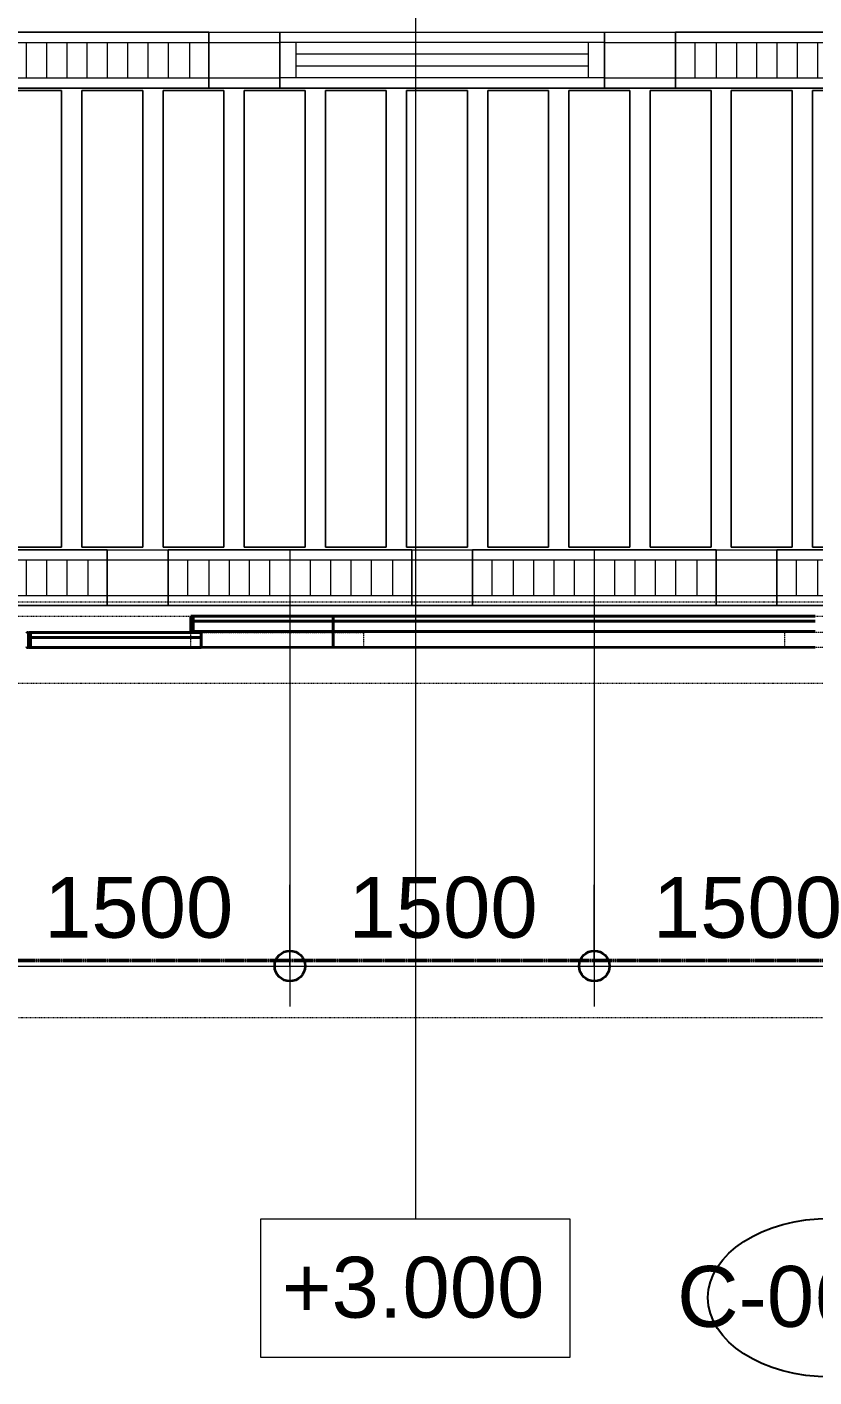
# Model space of a CAD drawing. Header units: millimetres. Extents: x -794326 to -715748, y -17796 to 22353.
# Drawn here: x -755128 to -751250, y -3650 to 3003 of the extents above; entities that cross this region are included whole.
import ezdxf

# ---------------------------------------------------------------- set-up
doc = ezdxf.new("R2010")
doc.units = ezdxf.units.MM
for name, pattern in [('DASH', [6.35, 3.175, -3.175]), ('DPA_Grid _ Level 100', [10, 5.5, -1.6, 1.3, -1.6]), ('DPA_Hidden 50', [3, 2, -1]), ('DPA_Hidden 500', [1.4, 0.8, -0.6])]:
    doc.linetypes.add(name, pattern=pattern)
for name, color, linetype, lineweight in [('A-ANNO-DIMS', 1, 'Continuous', 9), ('A-ANNO-DIMS-100', 1, 'Continuous', 9), ('A-ANNO-NOTE', 3, 'Continuous', 25), ('A-DETL', 1, 'Continuous', 70), ('A-GENM', 1, 'Continuous', 9), ('A-GENM-HDLN', 2, 'DPA_Hidden 500', 9), ('A-GLAZ-CURT', 2, 'Continuous', 9), ('G-ANNO-SECL', 3, 'Continuous', 9), ('G-ANNO-TEXT', 3, 'Continuous', 9), ('Q-SPCQ', 2, 'Continuous', 35), ('Q-SPCQ-HDLN', 2, 'DASH', 9)]:
    doc.layers.add(name, color=color, linetype=linetype, lineweight=lineweight)
doc.styles.add('Arial_2', font='arial.ttf', dxfattribs={"height": 300})
doc.dimstyles.new('DPA-DIM-3_0_C-C', dxfattribs={"dimscale": 304.8, "dimtxt": 306.07782, "dimasz": 0.492126, "dimexe": 0.656168, "dimexo": 0.0625, "dimgap": 0.164042, "dimtad": 1, "dimdec": 0, "dimzin": 0, "dimdsep": 46, "dimtxsty": 'Arial_2', "dimblk1": 'DOTBLANK', "dimblk2": 'DOTBLANK', "dimsah": 1, "dimcen": 0.09, "dimdle": 0.656168, "dimadec": 8, "dimazin": 0, "dimtfac": 1, "dimtdec": 4, "dimtix": 1, "dimtmove": 0, "dimatfit": 3, "dimfxl": 1.312336, "dimfxlon": 1, "dimtvp": 1, "dimtolj": 1, "dimtzin": 0, "dimarcsym": 2})

# ---------------------------------------------------------------- blocks, each defined once
blk = doc.blocks.new('DPA_CP_Metal Ceiling Panel - Vertical Panel with Gap-11114031-4282-01 ENLARGED LOWER PLATFORM LEVEL - REFLECTED CEILING PLAN - SHEET 3')
at = {"layer": 'A-GLAZ-CURT'}
for p, q in [((-785007.4, 2689), (-785007.4, 439)), ((-784707.4, 2689), (-785007.4, 2689)), ((-784707.4, 2689), (-785007.4, 2689)), ((-785007.4, 2689), (-785007.4, 439)), ((-785007.4, 439), (-785007.4, 2689)), ((-785007.4, 2689), (-784707.4, 2689)), ((-784707.4, 2689), (-784707.4, 439)), ((-784707.4, 439), (-784707.4, 2689)), ((-784707.4, 2689), (-784707.4, 439)), ((-784707.4, 439), (-785007.4, 439)), ((-785007.4, 439), (-784707.4, 439)), ((-784707.4, 439), (-785007.4, 439))]:
    blk.add_line(p, q, dxfattribs=at)
blk = doc.blocks.new('DPA_Speciality_PlatformScreenDoor - Length_135300-12767973-4282-01 ENLARGED LOWER PLATFORM LEVEL - REFLECTED CEILING PLAN - SHEET 3')
at = {"layer": 'A-GENM'}
for p, q in [((37587.5, -250), (37785.3, -250)), ((37785.3, -250), (37587.5, -250)), ((37682.5, -250), (37592.5, -250)), ((37592.5, -250), (37682.5, -250)), ((37692.5, -250), (37782.5, -250)), ((37782.5, -250), (37692.5, -250)), ((35365.3, -330), (35489.1, -330)), ((35375.9, -330), (35429, -330)), ((35425.4, -330), (35478.5, -330))]:
    blk.add_line(p, q, dxfattribs=at)
at = {"layer": 'A-GENM-HDLN'}
for p, q in [((33512.5, -175), (34362.5, -175)), ((34362.5, -250), (34362.5, -175)), ((36437.5, -250), (36437.5, -175)), ((37287.5, -175), (36437.5, -175)), ((37287.5, -175), (37287.5, -250)), ((33512.5, -250), (34362.5, -250)), ((37287.5, -250), (36437.5, -250))]:
    blk.add_line(p, q, dxfattribs=at)
at = {"layer": 'Q-SPCQ', "linetype": 'DASH', "lineweight": 9}
blk.add_line((3946, 1650), (73451.3, 1650), dxfattribs=at)
at = {"layer": 'Q-SPCQ'}
for p, q in [((34212.5, -175), (36587.5, -175)), ((36587.5, -175), (36587.5, -330)), ((36587.5, -175), (37287.5, -175)), ((36587.5, -330), (36587.5, -175)), ((36587.5, -200), (36587.5, -175.9)), ((36587.5, -175.9), (36587.5, -200)), ((37237.5, -175), (38077.5, -175)), ((38077.5, -175), (37237.5, -175)), ((37237.5, -175), (37237.5, -225)), ((37237.5, -225), (37237.5, -175)), ((38047.5, -175), (37267.5, -175)), ((37267.5, -175), (38047.5, -175)), ((37267.5, -175), (38047.5, -175)), ((38047.5, -175), (37267.5, -175)), ((38077.5, -225), (38077.5, -175)), ((38077.5, -225), (38077.5, -175)), ((38077.5, -180), (38077.5, -245)), ((38077.5, -245), (38077.5, -180)), ((38087.5, -245), (38087.5, -180)), ((38087.5, -180), (38087.5, -245)), ((38087.5, -180), (38087.5, -245)), ((38087.5, -245), (38087.5, -180)), ((36587.5, -255), (34212.5, -255)), ((34212.5, -255), (36587.5, -255)), ((36537.5, -255), (34262.5, -255)), ((34262.5, -255), (36537.5, -255)), ((34272.5, -255), (36526.6, -255)), ((36526.6, -255), (34272.5, -255)), ((36587.5, -305), (36587.5, -200)), ((36587.5, -200), (36587.5, -305)), ((36587.5, -255), (37277.5, -255)), ((37277.5, -255), (36587.5, -255)), ((36587.5, -255), (36587.5, -305)), ((36587.5, -305), (36587.5, -255)), ((36587.5, -305), (36587.5, -255)), ((36587.5, -255), (36587.5, -305)), ((36637.5, -255), (37227.5, -255)), ((37227.5, -255), (36637.5, -255)), ((37227.5, -255), (36647.5, -255)), ((36647.5, -255), (37227.5, -255)), ((38077.5, -225), (37237.5, -225)), ((37237.5, -225), (38077.5, -225)), ((37237.5, -250), (37237.5, -225)), ((37237.5, -250), (37237.5, -225)), ((38077.5, -225), (37237.5, -225)), ((37237.5, -225), (37237.5, -250)), ((37237.5, -250), (37237.5, -225)), ((37237.5, -225), (38077.5, -225)), ((37237.5, -225), (38077.5, -225)), ((38077.5, -225), (37237.5, -225)), ((38077.5, -250), (37237.5, -250)), ((37237.5, -250), (38077.5, -250)), ((37237.5, -250), (38077.5, -250)), ((38077.5, -250), (37237.5, -250)), ((37267.5, -225), (38047.5, -225)), ((38047.5, -225), (37267.5, -225)), ((38047.5, -225), (37267.5, -225)), ((37267.5, -225), (38047.5, -225)), ((37277.5, -255), (37277.5, -330)), ((37287.5, -255), (37277.5, -255)), ((37277.5, -255), (37287.5, -255)), ((37277.5, -330), (37277.5, -255)), ((37277.5, -305), (37277.5, -255)), ((37277.5, -305), (37277.5, -255)), ((37287.5, -225), (38027.5, -225)), ((38027.5, -225), (37287.5, -225)), ((37287.5, -225), (38027.5, -225)), ((38027.5, -225), (37287.5, -225)), ((37287.5, -250), (38027.5, -250)), ((38027.5, -250), (37287.5, -250)), ((37287.5, -250), (38027.5, -250)), ((38027.5, -250), (37287.5, -250)), ((37287.5, -330), (37287.5, -250)), ((37287.5, -250), (37287.5, -305)), ((37287.5, -330), (37287.5, -255)), ((37287.5, -255), (37287.5, -330)), ((38077.5, -225), (38077.5, -250)), ((38077.5, -250), (38077.5, -225)), ((38077.5, -250), (38077.5, -225)), ((38077.5, -225), (38077.5, -250)), ((36587.5, -305), (34212.5, -305)), ((34212.5, -305), (34222.5, -305)), ((36587.5, -305), (34212.5, -305)), ((34212.5, -305), (36587.5, -305)), ((34212.5, -330), (36587.5, -330)), ((34222.5, -330), (34212.5, -330)), ((34212.5, -330), (36587.5, -330)), ((34222.5, -305), (36577.5, -305)), ((34222.5, -305), (36577.5, -305)), ((36577.5, -305), (34222.5, -305)), ((36577.5, -330), (34222.5, -330)), ((34222.5, -330), (36577.5, -330)), ((36577.5, -330), (34222.5, -330)), ((36537.5, -305), (34262.5, -305)), ((34262.5, -305), (36537.5, -305)), ((36526.6, -305), (34272.5, -305)), ((34272.5, -305), (36526.6, -305)), ((36526.6, -305), (34272.5, -305)), ((34272.5, -305), (36526.6, -305)), ((34272.5, -305), (36526.6, -305)), ((36526.6, -305), (34272.5, -305)), ((36526.6, -330), (34272.5, -330)), ((34272.5, -330), (36526.6, -330)), ((36526.6, -330), (34272.5, -330)), ((34272.5, -330), (36526.6, -330)), ((36577.5, -305), (36587.5, -305)), ((36587.5, -330), (36577.5, -330)), ((36587.5, -329.1), (36587.5, -305)), ((36587.5, -305), (36597.5, -305)), ((37277.5, -305), (36587.5, -305)), ((36587.5, -305), (36587.5, -330)), ((36587.5, -330), (36587.5, -305)), ((36587.5, -305), (37277.5, -305)), ((37277.5, -305), (36587.5, -305)), ((36587.5, -305), (36587.5, -329.1)), ((36587.5, -330), (36587.5, -305)), ((36587.5, -305), (36587.5, -330)), ((36587.5, -330), (37287.5, -330)), ((36587.5, -330), (37277.5, -330)), ((36597.5, -330), (36587.5, -330)), ((36597.5, -305), (37277.5, -305)), ((37277.5, -305), (36597.5, -305)), ((36597.5, -305), (37277.5, -305)), ((37277.5, -330), (36597.5, -330)), ((37277.5, -330), (36597.5, -330)), ((36597.5, -330), (37277.5, -330)), ((36637.5, -305), (37227.5, -305)), ((37227.5, -305), (36637.5, -305)), ((36647.5, -305), (37227.5, -305)), ((37227.5, -305), (36647.5, -305)), ((36647.5, -305), (37227.5, -305)), ((37227.5, -305), (36647.5, -305)), ((37227.5, -305), (36647.5, -305)), ((36647.5, -305), (37227.5, -305)), ((36647.5, -330), (37227.5, -330)), ((37227.5, -330), (36647.5, -330)), ((36647.5, -330), (37227.5, -330)), ((37227.5, -330), (36647.5, -330)), ((37277.5, -330), (37277.5, -305)), ((37277.5, -330), (37277.5, -305)), ((37277.5, -305), (37277.5, -330)), ((37277.5, -330), (37277.5, -305)), ((37277.5, -330), (37287.5, -330)), ((37287.5, -330), (37277.5, -330)), ((37287.5, -305), (37287.5, -329.1))]:
    blk.add_line(p, q, dxfattribs=at)
for centre, start, end in [((38082.5, -180), 0, 180), ((38082.5, -180), 135, 180), ((38082.5, -180), 60, 120), ((38082.5, -180), 360, 30), ((38092.5, -180), 0, 180), ((38092.5, -180), 150, 180), ((38092.5, -180), 60, 120), ((38082.5, -245), 180, 210), ((38082.5, -245), 180, 0), ((38082.5, -245), 240, 300), ((38082.5, -245), 330, 0), ((38092.5, -245), 180, 210), ((38092.5, -245), 180, 360), ((38092.5, -245), 240, 300)]:
    blk.add_arc(centre, 5, start, end, dxfattribs=at)
at = {"layer": 'Q-SPCQ-HDLN'}
for p, q in [((73451.3, 0), (3946, 0)), ((73451.3, -330), (3946, -330)), ((73451.3, -400), (3946, -400))]:
    blk.add_line(p, q, dxfattribs=at)
blk = doc.blocks.new('DPA_CP_Metal Ceiling Luminaire2 - Linear Luminaire-12404975-4282-01 ENLARGED LOWER PLATFORM LEVEL - REFLECTED CEILING PLAN - SHEET 3')
at = {"layer": 'A-GLAZ-CURT'}
for p, q in [((-786932.4, 2701.5), (-786932.4, 2976.5)), ((-786932.4, 2976.5), (-785732.4, 2976.5)), ((-786932.4, 2976.5), (-786932.4, 2701.5)), ((-785732.4, 2976.5), (-786932.4, 2976.5)), ((-786932.4, 2976.5), (-785732.4, 2976.5)), ((-786932.4, 2939), (-786932.4, 2701.5)), ((-785732.4, 2976.5), (-785732.4, 2701.5)), ((-785732.4, 2701.5), (-785732.4, 2976.5)), ((-785732.4, 2939), (-785732.4, 2701.5)), ((-786932.4, 2926.5), (-785732.4, 2926.5)), ((-786932.4, 2751.5), (-785732.4, 2751.5)), ((-785732.4, 2701.5), (-786932.4, 2701.5)), ((-785732.4, 2701.5), (-786932.4, 2701.5)), ((-786932.4, 2701.5), (-785732.4, 2701.5))]:
    blk.add_line(p, q, dxfattribs=at)
at = {"layer": 'A-GLAZ-CURT', "linetype": 'DPA_Hidden 50'}
for p, q in [((-786837.4, 2926.5), (-786837.4, 2751.5)), ((-786732.4, 2926.5), (-786732.4, 2751.5)), ((-786632.4, 2926.5), (-786632.4, 2751.5)), ((-786532.4, 2926.5), (-786532.4, 2751.5)), ((-786432.4, 2926.5), (-786432.4, 2751.5)), ((-786332.4, 2926.5), (-786332.4, 2751.5)), ((-786232.4, 2926.5), (-786232.4, 2751.5)), ((-786132.4, 2926.5), (-786132.4, 2751.5)), ((-786032.4, 2926.5), (-786032.4, 2751.5)), ((-785932.4, 2926.5), (-785932.4, 2751.5)), ((-785827.4, 2926.5), (-785827.4, 2751.5))]:
    blk.add_line(p, q, dxfattribs=at)
blk = doc.blocks.new('DPA_CP_Metal Ceiling Panel1 - Horizontal with Gap-13297912-4282-01 ENLARGED LOWER PLATFORM LEVEL - REFLECTED CEILING PLAN - SHEET 3')
at = {"layer": 'A-GLAZ-CURT'}
for p, q in [((-786232.4, 151.5), (-786232.4, 426.5)), ((-786232.4, 151.5), (-786232.4, 426.5)), ((-786232.4, 426.5), (-785932.4, 426.5)), ((-786232.4, 426.5), (-785932.4, 426.5)), ((-786232.4, 151.5), (-786232.4, 426.5)), ((-785932.4, 151.5), (-785932.4, 426.5)), ((-785932.4, 426.5), (-785932.4, 151.5)), ((-785932.4, 426.5), (-785932.4, 151.5)), ((-786232.4, 376.5), (-785932.4, 376.5)), ((-786232.4, 201.5), (-785932.4, 201.5)), ((-786232.4, 151.5), (-785932.4, 151.5)), ((-785932.4, 151.5), (-786232.4, 151.5)), ((-785932.4, 151.5), (-786232.4, 151.5))]:
    blk.add_line(p, q, dxfattribs=at)
blk = doc.blocks.new('DPA_CP_Metal Ceiling Air Supply1 - Linear Diffuser Air Supply-12404980-4282-01 ENLARGED LOWER PLATFORM LEVEL - REFLECTED CEILING PLAN - SHEET 3')
at = {"layer": 'A-GLAZ-CURT'}
for p, q in [((-788882.4, 2701.5), (-788882.4, 2976.5)), ((-788882.4, 2976.5), (-787282.4, 2976.5)), ((-788882.4, 2701.5), (-788882.4, 2976.5)), ((-788882.4, 2976.5), (-787282.4, 2976.5)), ((-788882.4, 2976.5), (-787282.4, 2976.5)), ((-788882.4, 2701.5), (-788882.4, 2976.5)), ((-787282.4, 2701.5), (-787282.4, 2976.5)), ((-787282.4, 2976.5), (-787282.4, 2701.5)), ((-787282.4, 2976.5), (-787282.4, 2701.5)), ((-787282.4, 2926.5), (-788882.4, 2926.5)), ((-788802.4, 2926.5), (-788802.4, 2751.5)), ((-787362.4, 2926.5), (-787362.4, 2751.5)), ((-787282.4, 2751.5), (-788882.4, 2751.5)), ((-788882.4, 2701.5), (-787282.4, 2701.5)), ((-787282.4, 2701.5), (-788882.4, 2701.5)), ((-787282.4, 2701.5), (-788882.4, 2701.5))]:
    blk.add_line(p, q, dxfattribs=at)
at = {"layer": 'A-GLAZ-CURT', "linetype": 'DPA_Hidden 50'}
for p, q in [((-787362.4, 2868.2), (-788802.4, 2868.2)), ((-787362.4, 2809.9), (-788802.4, 2809.9))]:
    blk.add_line(p, q, dxfattribs=at)
blk = doc.blocks.new('DPA_CP_Metal Ceiling Panel1 - Horizontal with Gap-16028279-4282-01 ENLARGED LOWER PLATFORM LEVEL - REFLECTED CEILING PLAN - SHEET 3')
at = {"layer": 'A-GLAZ-CURT'}
for p, q in [((-787282.4, 2701.5), (-787282.4, 2976.5)), ((-787282.4, 2701.5), (-787282.4, 2976.5)), ((-787282.4, 2976.5), (-786932.4, 2976.5)), ((-787282.4, 2976.5), (-786932.4, 2976.5)), ((-787282.4, 2701.5), (-787282.4, 2976.5)), ((-786932.4, 2701.5), (-786932.4, 2976.5)), ((-786932.4, 2976.5), (-786932.4, 2701.5)), ((-786932.4, 2976.5), (-786932.4, 2701.5)), ((-787282.4, 2926.5), (-786932.4, 2926.5)), ((-787282.4, 2751.5), (-786932.4, 2751.5)), ((-787282.4, 2701.5), (-786932.4, 2701.5)), ((-786932.4, 2701.5), (-787282.4, 2701.5)), ((-786932.4, 2701.5), (-787282.4, 2701.5))]:
    blk.add_line(p, q, dxfattribs=at)
blk = doc.blocks.new('Ceiling Tags - Ceiling Tags-9510765-4282-01 ENLARGED LOWER PLATFORM LEVEL - REFLECTED CEILING PLAN - SHEET 3')
at = {"layer": 'A-ANNO-NOTE'}
blk.add_ellipse((0, 0), major_axis=(6.049, 0), ratio=0.646436, dxfattribs=at)
blk = doc.blocks.new('DIMBLOCK92-4282-01 ENLARGED LOWER PLATFORM LEVEL - REFLECTED CEILING PLAN - SHEET 3')
at = {"layer": 'A-ANNO-DIMS-100'}
for p, q in [((-755332.4, -1225), (-755332.4, -1825)), ((-755332.4, -1625), (-755332.4, -1225)), ((-753832.4, -1225), (-753832.4, -1825)), ((-753832.4, -1625), (-753832.4, -1225)), ((-755332.4, -1625), (-753632.4, -1625))]:
    blk.add_line(p, q, dxfattribs=at)
at = {"layer": 'A-ANNO-DIMS-100', "lineweight": 35}
for centre in [(-755332.4, -1625), (-753832.4, -1625)]:
    blk.add_circle(centre, 75, dxfattribs=at)
at = {"layer": 'A-ANNO-DIMS-100', "color": 0, "insert": (-755043.8, -1185.6), "char_height": 300, "width": 1107.531, "attachment_point": 1, "line_spacing_factor": 0.941778, "style": 'Arial_2'}
blk.add_mtext('1500', dxfattribs=at)
blk = doc.blocks.new('_DotBlank')
at = {"color": 0, "linetype": 'ByBlock', "lineweight": -2}
blk.add_line((-0.5, 0), (-1, 0), dxfattribs=at)
blk.add_circle((0, 0), 0.5, dxfattribs=at)
blk = doc.blocks.new('DIMBLOCK93-4282-01 ENLARGED LOWER PLATFORM LEVEL - REFLECTED CEILING PLAN - SHEET 3')
at = {"layer": 'A-ANNO-DIMS-100'}
for p, q in [((-753832.4, -1225), (-753832.4, -1825)), ((-753832.4, -1625), (-753832.4, -1225)), ((-752332.4, -1225), (-752332.4, -1825)), ((-752332.4, -1625), (-752332.4, -1225)), ((-754032.4, -1625), (-752332.4, -1625))]:
    blk.add_line(p, q, dxfattribs=at)
at = {"layer": 'A-ANNO-DIMS-100', "lineweight": 35}
for centre in [(-753832.4, -1625), (-752332.4, -1625)]:
    blk.add_circle(centre, 75, dxfattribs=at)
at = {"layer": 'A-ANNO-DIMS-100', "color": 0, "insert": (-753543.8, -1185.6), "char_height": 300, "width": 1107.531, "attachment_point": 1, "line_spacing_factor": 0.941778, "style": 'Arial_2'}
blk.add_mtext('1500', dxfattribs=at)
blk = doc.blocks.new('DIMBLOCK94-4282-01 ENLARGED LOWER PLATFORM LEVEL - REFLECTED CEILING PLAN - SHEET 3')
at = {"layer": 'A-ANNO-DIMS-100'}
for p, q in [((-752332.4, -1225), (-752332.4, -1825)), ((-752332.4, -1625), (-752332.4, -1225)), ((-750832.4, -1225), (-750832.4, -1825)), ((-750832.4, -1625), (-750832.4, -1225)), ((-752332.4, -1625), (-750832.4, -1625))]:
    blk.add_line(p, q, dxfattribs=at)
at = {"layer": 'A-ANNO-DIMS-100', "lineweight": 35}
for centre in [(-752332.4, -1625), (-750832.4, -1625)]:
    blk.add_circle(centre, 75, dxfattribs=at)
at = {"layer": 'A-ANNO-DIMS-100', "color": 0, "insert": (-752043.8, -1185.6), "char_height": 300, "width": 1107.531, "attachment_point": 1, "line_spacing_factor": 0.941778, "style": 'Arial_2'}
blk.add_mtext('1500', dxfattribs=at)

msp = doc.modelspace()

# ---------------------------------------------------------------- linework, layer by layer
at = {"layer": 'A-DETL', "color": 55, "linetype": 'DPA_Hidden 50', "lineweight": 9}
for p, q in [((-753832.4, 426.5), (-753832.4, -1393.5)), ((-753832.4, 426.5), (-753832.4, -1393.5)), ((-752332.4, 426.5), (-752332.4, -1393.5))]:
    msp.add_line(p, q, dxfattribs=at)
at = {"layer": 'G-ANNO-SECL', "linetype": 'DPA_Grid _ Level 100', "lineweight": 50}
msp.add_line((-792462.3, -1598.3), (-718681.7, -1598.3), dxfattribs=at)
at = {"layer": 'G-ANNO-TEXT', "color": 10}
msp.add_line((-753213.8, 3568), (-753213.8, -2871.1), dxfattribs=at)
at = {"layer": 'G-ANNO-TEXT', "color": 10, "flags": 128}
msp.add_lwpolyline([(-752452.6, -3553.5), (-753975, -3553.5), (-753975, -2871.1), (-752452.6, -2871.1)], close=True, dxfattribs=at)

# ---------------------------------------------------------------- block references
at = {"layer": 'A-ANNO-NOTE', "xscale": 100, "yscale": 100, "zscale": 100}
msp.add_blockref('Ceiling Tags - Ceiling Tags-9510765-4282-01 ENLARGED LOWER PLATFORM LEVEL - REFLECTED CEILING PLAN - SHEET 3', (-751167.9, -3259.4), dxfattribs=at)
at = {"layer": 'A-GLAZ-CURT'}
for name, p in [('DPA_CP_Metal Ceiling Luminaire2 - Linear Luminaire-12404975-4282-01 ENLARGED LOWER PLATFORM LEVEL - REFLECTED CEILING PLAN - SHEET 3', (31500, 0)), ('DPA_CP_Metal Ceiling Luminaire2 - Linear Luminaire-12404975-4282-01 ENLARGED LOWER PLATFORM LEVEL - REFLECTED CEILING PLAN - SHEET 3', (31500, 0)), ('DPA_CP_Metal Ceiling Luminaire2 - Linear Luminaire-12404975-4282-01 ENLARGED LOWER PLATFORM LEVEL - REFLECTED CEILING PLAN - SHEET 3', (31500, 0)), ('DPA_CP_Metal Ceiling Panel1 - Horizontal with Gap-16028279-4282-01 ENLARGED LOWER PLATFORM LEVEL - REFLECTED CEILING PLAN - SHEET 3', (33050, 0)), ('DPA_CP_Metal Ceiling Panel1 - Horizontal with Gap-16028279-4282-01 ENLARGED LOWER PLATFORM LEVEL - REFLECTED CEILING PLAN - SHEET 3', (33050, 0)), ('DPA_CP_Metal Ceiling Panel1 - Horizontal with Gap-16028279-4282-01 ENLARGED LOWER PLATFORM LEVEL - REFLECTED CEILING PLAN - SHEET 3', (33050, 0)), ('DPA_CP_Metal Ceiling Air Supply1 - Linear Diffuser Air Supply-12404980-4282-01 ENLARGED LOWER PLATFORM LEVEL - REFLECTED CEILING PLAN - SHEET 3', (35000, 0)), ('DPA_CP_Metal Ceiling Air Supply1 - Linear Diffuser Air Supply-12404980-4282-01 ENLARGED LOWER PLATFORM LEVEL - REFLECTED CEILING PLAN - SHEET 3', (35000, 0)), ('DPA_CP_Metal Ceiling Air Supply1 - Linear Diffuser Air Supply-12404980-4282-01 ENLARGED LOWER PLATFORM LEVEL - REFLECTED CEILING PLAN - SHEET 3', (35000, 0)), ('DPA_CP_Metal Ceiling Panel1 - Horizontal with Gap-16028279-4282-01 ENLARGED LOWER PLATFORM LEVEL - REFLECTED CEILING PLAN - SHEET 3', (35000, 0)), ('DPA_CP_Metal Ceiling Panel1 - Horizontal with Gap-16028279-4282-01 ENLARGED LOWER PLATFORM LEVEL - REFLECTED CEILING PLAN - SHEET 3', (35000, 0)), ('DPA_CP_Metal Ceiling Panel1 - Horizontal with Gap-16028279-4282-01 ENLARGED LOWER PLATFORM LEVEL - REFLECTED CEILING PLAN - SHEET 3', (35000, 0)), ('DPA_CP_Metal Ceiling Luminaire2 - Linear Luminaire-12404975-4282-01 ENLARGED LOWER PLATFORM LEVEL - REFLECTED CEILING PLAN - SHEET 3', (35000, 0)), ('DPA_CP_Metal Ceiling Luminaire2 - Linear Luminaire-12404975-4282-01 ENLARGED LOWER PLATFORM LEVEL - REFLECTED CEILING PLAN - SHEET 3', (35000, 0)), ('DPA_CP_Metal Ceiling Luminaire2 - Linear Luminaire-12404975-4282-01 ENLARGED LOWER PLATFORM LEVEL - REFLECTED CEILING PLAN - SHEET 3', (35000, 0)), ('DPA_CP_Metal Ceiling Panel - Vertical Panel with Gap-11114031-4282-01 ENLARGED LOWER PLATFORM LEVEL - REFLECTED CEILING PLAN - SHEET 3', (29750, 0)), ('DPA_CP_Metal Ceiling Panel - Vertical Panel with Gap-11114031-4282-01 ENLARGED LOWER PLATFORM LEVEL - REFLECTED CEILING PLAN - SHEET 3', (30150, 0)), ('DPA_CP_Metal Ceiling Panel - Vertical Panel with Gap-11114031-4282-01 ENLARGED LOWER PLATFORM LEVEL - REFLECTED CEILING PLAN - SHEET 3', (30550, 0)), ('DPA_CP_Metal Ceiling Panel - Vertical Panel with Gap-11114031-4282-01 ENLARGED LOWER PLATFORM LEVEL - REFLECTED CEILING PLAN - SHEET 3', (30950, 0)), ('DPA_CP_Metal Ceiling Panel - Vertical Panel with Gap-11114031-4282-01 ENLARGED LOWER PLATFORM LEVEL - REFLECTED CEILING PLAN - SHEET 3', (31350, 0)), ('DPA_CP_Metal Ceiling Panel - Vertical Panel with Gap-11114031-4282-01 ENLARGED LOWER PLATFORM LEVEL - REFLECTED CEILING PLAN - SHEET 3', (31750, 0)), ('DPA_CP_Metal Ceiling Panel - Vertical Panel with Gap-11114031-4282-01 ENLARGED LOWER PLATFORM LEVEL - REFLECTED CEILING PLAN - SHEET 3', (32150, 0)), ('DPA_CP_Metal Ceiling Panel - Vertical Panel with Gap-11114031-4282-01 ENLARGED LOWER PLATFORM LEVEL - REFLECTED CEILING PLAN - SHEET 3', (32550, 0)), ('DPA_CP_Metal Ceiling Panel - Vertical Panel with Gap-11114031-4282-01 ENLARGED LOWER PLATFORM LEVEL - REFLECTED CEILING PLAN - SHEET 3', (32950, 0)), ('DPA_CP_Metal Ceiling Panel - Vertical Panel with Gap-11114031-4282-01 ENLARGED LOWER PLATFORM LEVEL - REFLECTED CEILING PLAN - SHEET 3', (33350, 0)), ('DPA_CP_Metal Ceiling Panel - Vertical Panel with Gap-11114031-4282-01 ENLARGED LOWER PLATFORM LEVEL - REFLECTED CEILING PLAN - SHEET 3', (33750, 0)), ('DPA_CP_Metal Ceiling Luminaire2 - Linear Luminaire-12404975-4282-01 ENLARGED LOWER PLATFORM LEVEL - REFLECTED CEILING PLAN - SHEET 3', (31000, -2550)), ('DPA_CP_Metal Ceiling Luminaire2 - Linear Luminaire-12404975-4282-01 ENLARGED LOWER PLATFORM LEVEL - REFLECTED CEILING PLAN - SHEET 3', (31000, -2550)), ('DPA_CP_Metal Ceiling Luminaire2 - Linear Luminaire-12404975-4282-01 ENLARGED LOWER PLATFORM LEVEL - REFLECTED CEILING PLAN - SHEET 3', (31000, -2550)), ('DPA_CP_Metal Ceiling Panel1 - Horizontal with Gap-13297912-4282-01 ENLARGED LOWER PLATFORM LEVEL - REFLECTED CEILING PLAN - SHEET 3', (31500, 0)), ('DPA_CP_Metal Ceiling Panel1 - Horizontal with Gap-13297912-4282-01 ENLARGED LOWER PLATFORM LEVEL - REFLECTED CEILING PLAN - SHEET 3', (31500, 0)), ('DPA_CP_Metal Ceiling Panel1 - Horizontal with Gap-13297912-4282-01 ENLARGED LOWER PLATFORM LEVEL - REFLECTED CEILING PLAN - SHEET 3', (31500, 0)), ('DPA_CP_Metal Ceiling Luminaire2 - Linear Luminaire-12404975-4282-01 ENLARGED LOWER PLATFORM LEVEL - REFLECTED CEILING PLAN - SHEET 3', (32500, -2550)), ('DPA_CP_Metal Ceiling Luminaire2 - Linear Luminaire-12404975-4282-01 ENLARGED LOWER PLATFORM LEVEL - REFLECTED CEILING PLAN - SHEET 3', (32500, -2550)), ('DPA_CP_Metal Ceiling Luminaire2 - Linear Luminaire-12404975-4282-01 ENLARGED LOWER PLATFORM LEVEL - REFLECTED CEILING PLAN - SHEET 3', (32500, -2550)), ('DPA_CP_Metal Ceiling Panel1 - Horizontal with Gap-13297912-4282-01 ENLARGED LOWER PLATFORM LEVEL - REFLECTED CEILING PLAN - SHEET 3', (33000, 0)), ('DPA_CP_Metal Ceiling Panel1 - Horizontal with Gap-13297912-4282-01 ENLARGED LOWER PLATFORM LEVEL - REFLECTED CEILING PLAN - SHEET 3', (33000, 0)), ('DPA_CP_Metal Ceiling Panel1 - Horizontal with Gap-13297912-4282-01 ENLARGED LOWER PLATFORM LEVEL - REFLECTED CEILING PLAN - SHEET 3', (33000, 0)), ('DPA_CP_Metal Ceiling Luminaire2 - Linear Luminaire-12404975-4282-01 ENLARGED LOWER PLATFORM LEVEL - REFLECTED CEILING PLAN - SHEET 3', (34000, -2550)), ('DPA_CP_Metal Ceiling Luminaire2 - Linear Luminaire-12404975-4282-01 ENLARGED LOWER PLATFORM LEVEL - REFLECTED CEILING PLAN - SHEET 3', (34000, -2550)), ('DPA_CP_Metal Ceiling Luminaire2 - Linear Luminaire-12404975-4282-01 ENLARGED LOWER PLATFORM LEVEL - REFLECTED CEILING PLAN - SHEET 3', (34000, -2550)), ('DPA_CP_Metal Ceiling Panel1 - Horizontal with Gap-13297912-4282-01 ENLARGED LOWER PLATFORM LEVEL - REFLECTED CEILING PLAN - SHEET 3', (34500, 0)), ('DPA_CP_Metal Ceiling Panel1 - Horizontal with Gap-13297912-4282-01 ENLARGED LOWER PLATFORM LEVEL - REFLECTED CEILING PLAN - SHEET 3', (34500, 0)), ('DPA_CP_Metal Ceiling Panel1 - Horizontal with Gap-13297912-4282-01 ENLARGED LOWER PLATFORM LEVEL - REFLECTED CEILING PLAN - SHEET 3', (34500, 0)), ('DPA_CP_Metal Ceiling Luminaire2 - Linear Luminaire-12404975-4282-01 ENLARGED LOWER PLATFORM LEVEL - REFLECTED CEILING PLAN - SHEET 3', (35500, -2550)), ('DPA_CP_Metal Ceiling Luminaire2 - Linear Luminaire-12404975-4282-01 ENLARGED LOWER PLATFORM LEVEL - REFLECTED CEILING PLAN - SHEET 3', (35500, -2550)), ('DPA_CP_Metal Ceiling Luminaire2 - Linear Luminaire-12404975-4282-01 ENLARGED LOWER PLATFORM LEVEL - REFLECTED CEILING PLAN - SHEET 3', (35500, -2550))]:
    msp.add_blockref(name, p, dxfattribs=at)
at = {"layer": 'Q-SPCQ', "rotation": 180}
msp.add_blockref('DPA_Speciality_PlatformScreenDoor - Length_135300-12767973-4282-01 ENLARGED LOWER PLATFORM LEVEL - REFLECTED CEILING PLAN - SHEET 3', (-717032.4, -231), dxfattribs=at)

# ---------------------------------------------------------------- texts
at = {"layer": 'A-ANNO-NOTE', "lineweight": 9, "insert": (-751924.3, -3103.2), "char_height": 300, "width": 1835.864, "attachment_point": 1, "style": 'Arial_2'}
msp.add_mtext('C-06/19', dxfattribs=at)
at = {"layer": 'G-ANNO-TEXT', "color": 7, "insert": (-753871.8, -3058), "char_height": 300, "width": 1595.358, "attachment_point": 1, "style": 'Arial_2'}
msp.add_mtext('+3.000', dxfattribs=at)

# ---------------------------------------------------------------- dimensions: what is measured, and where the dimension line sits
at = {"layer": 'A-ANNO-DIMS'}
for base, p1, p2, picture, middle in [((-753832.4, -1625), (-755332.4, -1225), (-753832.4, -1225), 'DIMBLOCK92-4282-01 ENLARGED LOWER PLATFORM LEVEL - REFLECTED CEILING PLAN - SHEET 3', (-754582.4, -1421.9)), ((-752332.4, -1625), (-753832.4, -1225), (-752332.4, -1225), 'DIMBLOCK93-4282-01 ENLARGED LOWER PLATFORM LEVEL - REFLECTED CEILING PLAN - SHEET 3', (-753082.4, -1421.9)), ((-750832.4, -1625), (-752332.4, -1225), (-750832.4, -1225), 'DIMBLOCK94-4282-01 ENLARGED LOWER PLATFORM LEVEL - REFLECTED CEILING PLAN - SHEET 3', (-751582.4, -1421.9))]:
    dim = msp.add_linear_dim(base=base, p1=p1, p2=p2, dimstyle='DPA-DIM-3_0_C-C', override={"dimpost": '<>', "dimfxl": 1500}, dxfattribs=at)
    dim.commit()
    dim.dimension.update_dxf_attribs({"geometry": picture, "text_midpoint": middle})

doc.saveas('drawing.dxf')
